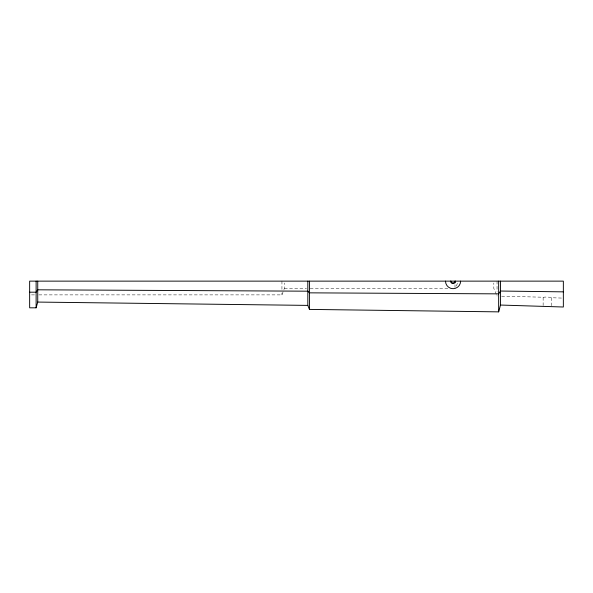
<?xml version="1.0" encoding="UTF-8"?>
<svg xmlns="http://www.w3.org/2000/svg" width="593" height="593" viewBox="0 0 593 593"><rect width="100%" height="100%" fill="white"/><g stroke="black" fill="none" stroke-linecap="round" stroke-linejoin="round"><path stroke-width="0.44" stroke-dasharray="2.96 2.22" d="M38.893 294.884L281.942 294.884L284.373 288.413L284.373 283.017M456.202 285.989L457.826 282.75M501.648 296.189L543.677 297.234A4.025 0.526 1.8 0 1 549.2 297.212A4.107 0.534 1.8 0 1 551.216 297.738L562.483 298.094M284.373 288.413L306.507 288.413M310.191 288.413L448.538 288.413M31.496 294.884L35.195 294.884M496.326 294.35L493.806 288.413L493.806 283.017M551.223 297.738L551.223 305.743M543.136 297.486L543.136 305.491M497.045 281.134L497.045 291.682M497.045 295.536L497.045 296.048M454.994 284.773L454.994 287.442M281.942 281.134L281.942 290.147M281.942 293.038L281.942 294.884"/><path stroke-width="0.89" d="M307.819 281.134L307.819 305.395L309.435 309.405L498.661 311.866L500.492 305.047L500.492 281.134M500.492 305.047L563.35 307.011L563.35 281.134L29.65 281.134L29.65 307.819L36.121 307.819L37.737 302.074L37.737 281.134M29.65 292.186L36.121 292.186L37.737 289.807L307.819 291.185L309.435 292.846L498.661 293.861L500.492 291.037L563.35 291.852M37.737 302.074L307.819 305.395M498.661 281.134L498.661 311.866M454.994 282.883L454.994 281.134A2.038 2.024 0 0 1 453.979 282.883L451.962 282.883A2.038 2.024 0 0 1 450.954 281.134M309.435 281.134L309.435 309.405M36.121 281.134L36.121 307.819M460.62 281.134A7.561 7.561 0 0 1 453.059 288.695A7.561 7.561 0 0 1 445.499 281.134M455.283 281.134A2.313 2.313 0 0 1 452.97 283.447A2.313 2.313 0 0 1 450.658 281.134"/></g></svg>
